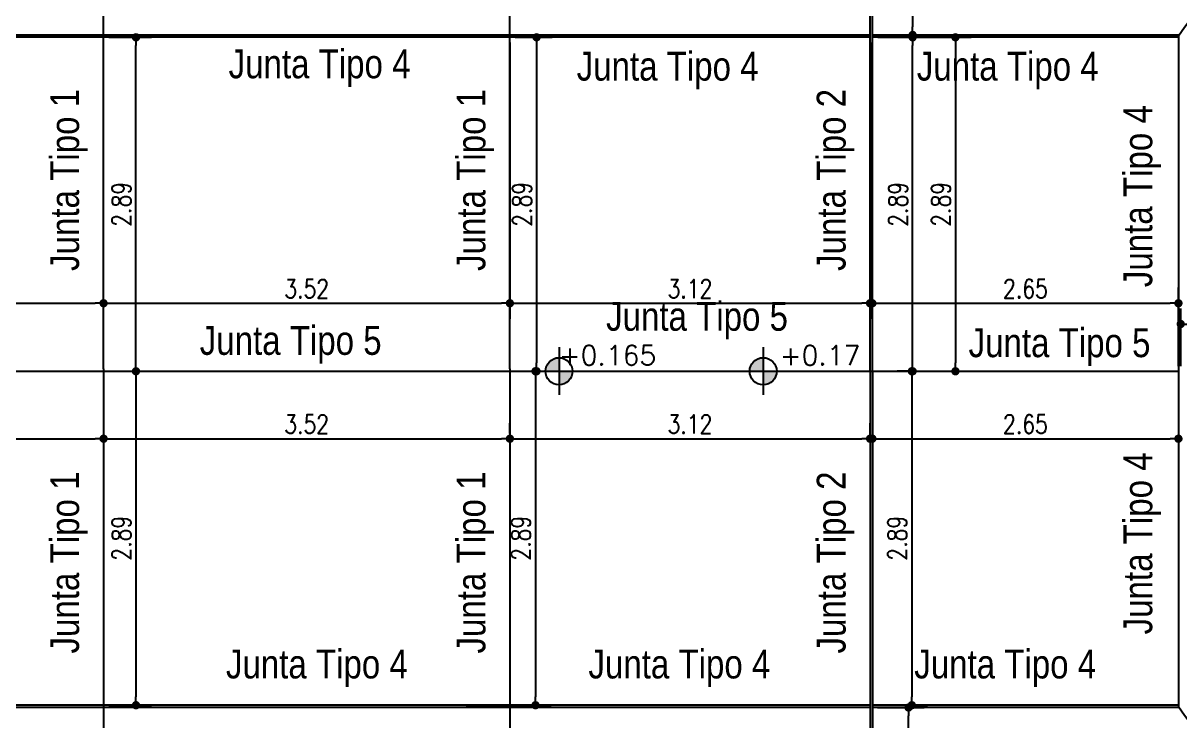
# Model space of a CAD drawing. Header units: millimetres. Extents: x 28448 to 57563, y -116865 to -58388.
# Drawn here: x 28764.39 to 28774.42, y -58461.04 to -58455 of the extents above; entities that cross this region are included whole.
import ezdxf

# ---------------------------------------------------------------- set-up
doc = ezdxf.new("R2010")
doc.units = ezdxf.units.MM
doc.header["$PDMODE"] = 35
doc.header["$PDSIZE"] = 0.5
doc.layers.get('DEFPOINTS').update_dxf_attribs({"color": 252, "lineweight": 5})
doc.layers.add('-PA-Cotas', color=4, linetype='Continuous')
doc.layers.add('Proyecto de Pavimento', color=4, linetype='Continuous')
doc.styles.add('Angosta', font='romans.shx', dxfattribs={"width": 0.8})
doc.styles.add('ARIAL', font='ARIALN.TTF')
doc.styles.add('romans', font='romans.shx')
doc.dimstyles.new('JC_1@100', dxfattribs={"dimscale": 0.9, "dimtxt": 0.18, "dimasz": 0.08, "dimexe": 0.15, "dimexo": 0.05, "dimgap": 0.05, "dimtad": 1, "dimzin": 1, "dimdsep": 46, "dimtxsty": 'Angosta', "dimblk1": 'DOT', "dimblk2": 'DOT', "dimsah": 1, "dimcen": 0.09, "dimclrd": 2, "dimclre": 1, "dimclrt": 3, "dimaunit": 1, "dimadec": 3, "dimazin": 0, "dimtfac": 1.8, "dimtmove": 2, "dimatfit": 3, "dimldrblk": 'DOT', "dimfxl": 0.15, "dimtolj": 1, "dimtzin": 0, "dimarcsym": 0})

# ---------------------------------------------------------------- blocks, each defined once
blk = doc.blocks.new('A$C445B3242')
h = blk.add_hatch(color=256)
h.paths.add_polyline_path([(0.195, 0.389, 0.414214), (0, 0.195), (0.195, 0.195)])
h.paths.add_polyline_path([(0.195, 0, 0.414214), (0.389, 0.195), (0.195, 0.195)])
for p, q in [((0.197, 0.544), (0.197, -0.147)), ((0.195, 0.389), (0.195, 0)), ((-0.123, 0.194), (1.565, 0.194)), ((0, 0.195), (0.389, 0.195))]:
    blk.add_line(p, q)
blk.add_circle((0.195, 0.195), 0.195)
blk = doc.blocks.new('_Dot')
at = {"color": 0, "linetype": 'ByBlock', "lineweight": -2}
blk.add_line((-0.5, 0), (-1, 0), dxfattribs=at)
at = {"color": 0, "linetype": 'ByBlock', "const_width": 0.5}
blk.add_lwpolyline([(-0.25, 0, 1), (0.25, 0, 1)], format="xyb", close=True, dxfattribs=at)
blk = doc.blocks.new('*D233')
at = {"layer": 'DEFPOINTS', "color": 0, "transparency": 16777216}
for p in [(28771.754, -58455.119), (28771.754, -58458.011), (28772.471, -58458.011)]:
    blk.add_point(p, dxfattribs=at)
at = {"layer": 'Proyecto de Pavimento', "color": 1, "lineweight": -2, "transparency": 16777216}
for p, q in [((28771.799, -58455.119), (28772.606, -58455.119)), ((28771.799, -58458.011), (28772.606, -58458.011))]:
    blk.add_line(p, q, dxfattribs=at)
at = {"layer": 'Proyecto de Pavimento', "color": 2, "lineweight": -2, "transparency": 16777216}
blk.add_line((28772.471, -58455.191), (28772.471, -58457.939), dxfattribs=at)
at = {"layer": 'Proyecto de Pavimento', "color": 2, "lineweight": -2, "transparency": 16777216, "xscale": 0.072, "yscale": 0.072, "zscale": 0.072}
for p, rotation in [((28772.471, -58455.119), 90), ((28772.471, -58458.011), 270)]:
    blk.add_blockref('_Dot', p, dxfattribs=dict(at, rotation=rotation))
at = {"layer": 'Proyecto de Pavimento', "color": 3, "transparency": 16777216, "insert": (28772.345, -58456.565), "char_height": 0.162, "attachment_point": 5, "rotation": 90, "style": 'Angosta'}
blk.add_mtext('\\A1;2.89', dxfattribs=at)
blk = doc.blocks.new('*D238')
at = {"layer": 'DEFPOINTS', "color": 0, "transparency": 16777216}
for p in [(28715.467, -58458.011), (28716.184, -58460.903), (28771.754, -58460.903)]:
    blk.add_point(p, dxfattribs=at)
at = {"layer": 'Proyecto de Pavimento', "color": 1, "lineweight": -2, "transparency": 16777216}
for p, q in [((28715.512, -58458.011), (28716.319, -58458.011)), ((28771.709, -58460.903), (28716.049, -58460.903))]:
    blk.add_line(p, q, dxfattribs=at)
at = {"layer": 'Proyecto de Pavimento', "color": 2, "lineweight": -2, "transparency": 16777216}
blk.add_line((28716.184, -58458.083), (28716.184, -58460.831), dxfattribs=at)
at = {"layer": 'Proyecto de Pavimento', "color": 2, "lineweight": -2, "transparency": 16777216, "xscale": 0.072, "yscale": 0.072, "zscale": 0.072}
for p, rotation in [((28716.184, -58458.011), 90), ((28716.184, -58460.903), 270)]:
    blk.add_blockref('_Dot', p, dxfattribs=dict(at, rotation=rotation))
at = {"layer": 'Proyecto de Pavimento', "color": 3, "transparency": 16777216, "insert": (28716.058, -58459.457), "char_height": 0.162, "attachment_point": 5, "rotation": 90, "style": 'Angosta'}
blk.add_mtext('\\A1;2.89', dxfattribs=at)
blk = doc.blocks.new('*D288')
at = {"layer": 'DEFPOINTS', "color": 0, "transparency": 16777216}
for p in [(28765.087, -58457.422), (28761.565, -58458.011), (28765.087, -58458.011)]:
    blk.add_point(p, dxfattribs=at)
at = {"layer": 'Proyecto de Pavimento', "color": 1, "lineweight": -2, "transparency": 16777216}
for p, q in [((28761.565, -58457.966), (28761.565, -58457.287)), ((28765.087, -58457.966), (28765.087, -58457.287))]:
    blk.add_line(p, q, dxfattribs=at)
at = {"layer": 'Proyecto de Pavimento', "color": 2, "lineweight": -2, "transparency": 16777216}
blk.add_line((28761.637, -58457.422), (28765.015, -58457.422), dxfattribs=at)
at = {"layer": 'Proyecto de Pavimento', "color": 2, "lineweight": -2, "transparency": 16777216, "xscale": 0.072, "yscale": 0.072, "zscale": 0.072, "rotation": 180}
blk.add_blockref('_Dot', (28761.565, -58457.422), dxfattribs=at)
at = {"layer": 'Proyecto de Pavimento', "color": 2, "lineweight": -2, "transparency": 16777216, "xscale": 0.072, "yscale": 0.072, "zscale": 0.072}
blk.add_blockref('_Dot', (28765.087, -58457.422), dxfattribs=at)
at = {"layer": 'Proyecto de Pavimento', "color": 3, "transparency": 16777216, "insert": (28763.326, -58457.296), "char_height": 0.162, "attachment_point": 5, "style": 'Angosta'}
blk.add_mtext('\\A1;3.52', dxfattribs=at)
blk = doc.blocks.new('*D290')
at = {"layer": 'DEFPOINTS', "color": 0, "transparency": 16777216}
for p in [(28761.565, -58458.011), (28765.087, -58458.011), (28765.087, -58458.595)]:
    blk.add_point(p, dxfattribs=at)
at = {"layer": 'Proyecto de Pavimento', "color": 1, "lineweight": -2, "transparency": 16777216}
for p, q in [((28761.565, -58458.056), (28761.565, -58458.73)), ((28765.087, -58458.056), (28765.087, -58458.73))]:
    blk.add_line(p, q, dxfattribs=at)
at = {"layer": 'Proyecto de Pavimento', "color": 2, "lineweight": -2, "transparency": 16777216}
blk.add_line((28761.637, -58458.595), (28765.015, -58458.595), dxfattribs=at)
at = {"layer": 'Proyecto de Pavimento', "color": 2, "lineweight": -2, "transparency": 16777216, "xscale": 0.072, "yscale": 0.072, "zscale": 0.072, "rotation": 180}
blk.add_blockref('_Dot', (28761.565, -58458.595), dxfattribs=at)
at = {"layer": 'Proyecto de Pavimento', "color": 2, "lineweight": -2, "transparency": 16777216, "xscale": 0.072, "yscale": 0.072, "zscale": 0.072}
blk.add_blockref('_Dot', (28765.087, -58458.595), dxfattribs=at)
at = {"layer": 'Proyecto de Pavimento', "color": 3, "transparency": 16777216, "insert": (28763.326, -58458.469), "char_height": 0.162, "attachment_point": 5, "style": 'Angosta'}
blk.add_mtext('\\A1;3.52', dxfattribs=at)
blk = doc.blocks.new('*D292')
at = {"layer": 'DEFPOINTS', "color": 0, "transparency": 16777216}
for p in [(28768.609, -58457.422), (28765.087, -58458.011), (28768.609, -58458.011)]:
    blk.add_point(p, dxfattribs=at)
at = {"layer": 'Proyecto de Pavimento', "color": 1, "lineweight": -2, "transparency": 16777216}
for p, q in [((28765.087, -58457.966), (28765.087, -58457.287)), ((28768.609, -58457.966), (28768.609, -58457.287))]:
    blk.add_line(p, q, dxfattribs=at)
at = {"layer": 'Proyecto de Pavimento', "color": 2, "lineweight": -2, "transparency": 16777216}
blk.add_line((28765.159, -58457.422), (28768.537, -58457.422), dxfattribs=at)
at = {"layer": 'Proyecto de Pavimento', "color": 2, "lineweight": -2, "transparency": 16777216, "xscale": 0.072, "yscale": 0.072, "zscale": 0.072, "rotation": 180}
blk.add_blockref('_Dot', (28765.087, -58457.422), dxfattribs=at)
at = {"layer": 'Proyecto de Pavimento', "color": 2, "lineweight": -2, "transparency": 16777216, "xscale": 0.072, "yscale": 0.072, "zscale": 0.072}
blk.add_blockref('_Dot', (28768.609, -58457.422), dxfattribs=at)
at = {"layer": 'Proyecto de Pavimento', "color": 3, "transparency": 16777216, "insert": (28766.848, -58457.296), "char_height": 0.162, "attachment_point": 5, "style": 'Angosta'}
blk.add_mtext('\\A1;3.52', dxfattribs=at)
blk = doc.blocks.new('*D293')
at = {"layer": 'DEFPOINTS', "color": 0, "transparency": 16777216}
for p in [(28765.087, -58455.119), (28765.368, -58455.119), (28765.087, -58458.011)]:
    blk.add_point(p, dxfattribs=at)
at = {"layer": 'Proyecto de Pavimento', "color": 1, "lineweight": -2, "transparency": 16777216}
for p, q in [((28765.132, -58455.119), (28765.503, -58455.119)), ((28765.132, -58458.011), (28765.503, -58458.011))]:
    blk.add_line(p, q, dxfattribs=at)
at = {"layer": 'Proyecto de Pavimento', "color": 2, "lineweight": -2, "transparency": 16777216}
blk.add_line((28765.368, -58457.939), (28765.368, -58455.191), dxfattribs=at)
at = {"layer": 'Proyecto de Pavimento', "color": 2, "lineweight": -2, "transparency": 16777216, "xscale": 0.072, "yscale": 0.072, "zscale": 0.072}
for p, rotation in [((28765.368, -58455.119), 90), ((28765.368, -58458.011), 270)]:
    blk.add_blockref('_Dot', p, dxfattribs=dict(at, rotation=rotation))
at = {"layer": 'Proyecto de Pavimento', "color": 3, "transparency": 16777216, "insert": (28765.242, -58456.565), "char_height": 0.162, "attachment_point": 5, "rotation": 90, "style": 'Angosta'}
blk.add_mtext('\\A1;2.89', dxfattribs=at)
blk = doc.blocks.new('*D294')
at = {"layer": 'DEFPOINTS', "color": 0, "transparency": 16777216}
for p in [(28765.087, -58458.011), (28768.609, -58458.011), (28768.609, -58458.595)]:
    blk.add_point(p, dxfattribs=at)
at = {"layer": 'Proyecto de Pavimento', "color": 1, "lineweight": -2, "transparency": 16777216}
for p, q in [((28765.087, -58458.056), (28765.087, -58458.73)), ((28768.609, -58458.056), (28768.609, -58458.73))]:
    blk.add_line(p, q, dxfattribs=at)
at = {"layer": 'Proyecto de Pavimento', "color": 2, "lineweight": -2, "transparency": 16777216}
blk.add_line((28765.159, -58458.595), (28768.537, -58458.595), dxfattribs=at)
at = {"layer": 'Proyecto de Pavimento', "color": 2, "lineweight": -2, "transparency": 16777216, "xscale": 0.072, "yscale": 0.072, "zscale": 0.072, "rotation": 180}
blk.add_blockref('_Dot', (28765.087, -58458.595), dxfattribs=at)
at = {"layer": 'Proyecto de Pavimento', "color": 2, "lineweight": -2, "transparency": 16777216, "xscale": 0.072, "yscale": 0.072, "zscale": 0.072}
blk.add_blockref('_Dot', (28768.609, -58458.595), dxfattribs=at)
at = {"layer": 'Proyecto de Pavimento', "color": 3, "transparency": 16777216, "insert": (28766.848, -58458.469), "char_height": 0.162, "attachment_point": 5, "style": 'Angosta'}
blk.add_mtext('\\A1;3.52', dxfattribs=at)
blk = doc.blocks.new('*D295')
at = {"layer": 'DEFPOINTS', "color": 0, "transparency": 16777216}
for p in [(28765.087, -58458.011), (28765.087, -58460.903), (28765.368, -58460.903)]:
    blk.add_point(p, dxfattribs=at)
at = {"layer": 'Proyecto de Pavimento', "color": 1, "lineweight": -2, "transparency": 16777216}
for p, q in [((28765.132, -58458.011), (28765.503, -58458.011)), ((28765.132, -58460.903), (28765.503, -58460.903))]:
    blk.add_line(p, q, dxfattribs=at)
at = {"layer": 'Proyecto de Pavimento', "color": 2, "lineweight": -2, "transparency": 16777216}
blk.add_line((28765.368, -58458.083), (28765.368, -58460.831), dxfattribs=at)
at = {"layer": 'Proyecto de Pavimento', "color": 2, "lineweight": -2, "transparency": 16777216, "xscale": 0.072, "yscale": 0.072, "zscale": 0.072}
for p, rotation in [((28765.368, -58458.011), 90), ((28765.368, -58460.903), 270)]:
    blk.add_blockref('_Dot', p, dxfattribs=dict(at, rotation=rotation))
at = {"layer": 'Proyecto de Pavimento', "color": 3, "transparency": 16777216, "insert": (28765.242, -58459.457), "char_height": 0.162, "attachment_point": 5, "rotation": 90, "style": 'Angosta'}
blk.add_mtext('\\A1;2.89', dxfattribs=at)
blk = doc.blocks.new('*D296')
at = {"layer": 'DEFPOINTS', "color": 0, "transparency": 16777216}
for p in [(28768.609, -58455.119), (28771.731, -58455.119), (28771.731, -58457.422)]:
    blk.add_point(p, dxfattribs=at)
at = {"layer": 'Proyecto de Pavimento', "color": 1, "lineweight": -2, "transparency": 16777216}
for p, q in [((28768.609, -58455.164), (28768.609, -58457.557)), ((28771.731, -58455.164), (28771.731, -58457.557))]:
    blk.add_line(p, q, dxfattribs=at)
at = {"layer": 'Proyecto de Pavimento', "color": 2, "lineweight": -2, "transparency": 16777216}
blk.add_line((28768.681, -58457.422), (28771.659, -58457.422), dxfattribs=at)
at = {"layer": 'Proyecto de Pavimento', "color": 2, "lineweight": -2, "transparency": 16777216, "xscale": 0.072, "yscale": 0.072, "zscale": 0.072, "rotation": 180}
blk.add_blockref('_Dot', (28768.609, -58457.422), dxfattribs=at)
at = {"layer": 'Proyecto de Pavimento', "color": 2, "lineweight": -2, "transparency": 16777216, "xscale": 0.072, "yscale": 0.072, "zscale": 0.072}
blk.add_blockref('_Dot', (28771.731, -58457.422), dxfattribs=at)
at = {"layer": 'Proyecto de Pavimento', "color": 3, "transparency": 16777216, "insert": (28770.17, -58457.296), "char_height": 0.162, "attachment_point": 5, "style": 'Angosta'}
blk.add_mtext('\\A1;3.12', dxfattribs=at)
blk = doc.blocks.new('*D297')
at = {"layer": 'DEFPOINTS', "color": 0, "transparency": 16777216}
for p in [(28768.609, -58458.595), (28771.731, -58458.595), (28771.731, -58458.618)]:
    blk.add_point(p, dxfattribs=at)
at = {"layer": 'Proyecto de Pavimento', "color": 1, "lineweight": -2, "transparency": 16777216}
for p, q in [((28768.609, -58458.55), (28768.609, -58458.46)), ((28771.731, -58458.573), (28771.731, -58458.46))]:
    blk.add_line(p, q, dxfattribs=at)
at = {"layer": 'Proyecto de Pavimento', "color": 2, "lineweight": -2, "transparency": 16777216}
blk.add_line((28768.681, -58458.595), (28771.659, -58458.595), dxfattribs=at)
at = {"layer": 'Proyecto de Pavimento', "color": 2, "lineweight": -2, "transparency": 16777216, "xscale": 0.072, "yscale": 0.072, "zscale": 0.072, "rotation": 180}
blk.add_blockref('_Dot', (28768.609, -58458.595), dxfattribs=at)
at = {"layer": 'Proyecto de Pavimento', "color": 2, "lineweight": -2, "transparency": 16777216, "xscale": 0.072, "yscale": 0.072, "zscale": 0.072}
blk.add_blockref('_Dot', (28771.731, -58458.595), dxfattribs=at)
at = {"layer": 'Proyecto de Pavimento', "color": 3, "transparency": 16777216, "insert": (28770.17, -58458.469), "char_height": 0.162, "attachment_point": 5, "style": 'Angosta'}
blk.add_mtext('\\A1;3.12', dxfattribs=at)
blk = doc.blocks.new('*D298')
at = {"layer": 'DEFPOINTS', "color": 0, "transparency": 16777216}
for p in [(28768.609, -58455.119), (28768.6, -58458.011), (28768.84, -58458.011)]:
    blk.add_point(p, dxfattribs=at)
at = {"layer": 'Proyecto de Pavimento', "color": 1, "lineweight": -2, "transparency": 16777216}
for p, q in [((28768.654, -58455.119), (28768.975, -58455.119)), ((28768.645, -58458.011), (28768.975, -58458.011))]:
    blk.add_line(p, q, dxfattribs=at)
at = {"layer": 'Proyecto de Pavimento', "color": 2, "lineweight": -2, "transparency": 16777216}
blk.add_line((28768.84, -58455.191), (28768.84, -58457.939), dxfattribs=at)
at = {"layer": 'Proyecto de Pavimento', "color": 2, "lineweight": -2, "transparency": 16777216, "xscale": 0.072, "yscale": 0.072, "zscale": 0.072}
for p, rotation in [((28768.84, -58455.119), 90), ((28768.84, -58458.011), 270)]:
    blk.add_blockref('_Dot', p, dxfattribs=dict(at, rotation=rotation))
at = {"layer": 'Proyecto de Pavimento', "color": 3, "transparency": 16777216, "insert": (28768.714, -58456.565), "char_height": 0.162, "attachment_point": 5, "rotation": 90, "style": 'Angosta'}
blk.add_mtext('\\A1;2.89', dxfattribs=at)
blk = doc.blocks.new('*D299')
at = {"layer": 'DEFPOINTS', "color": 0, "transparency": 16777216}
for p in [(28768.185, -58458.011), (28768.185, -58460.903), (28768.831, -58460.903)]:
    blk.add_point(p, dxfattribs=at)
at = {"layer": 'Proyecto de Pavimento', "color": 1, "lineweight": -2, "transparency": 16777216}
for p, q in [((28768.23, -58458.011), (28768.966, -58458.011)), ((28768.23, -58460.903), (28768.966, -58460.903))]:
    blk.add_line(p, q, dxfattribs=at)
at = {"layer": 'Proyecto de Pavimento', "color": 2, "lineweight": -2, "transparency": 16777216}
blk.add_line((28768.831, -58458.083), (28768.831, -58460.831), dxfattribs=at)
at = {"layer": 'Proyecto de Pavimento', "color": 2, "lineweight": -2, "transparency": 16777216, "xscale": 0.072, "yscale": 0.072, "zscale": 0.072}
for p, rotation in [((28768.831, -58458.011), 90), ((28768.831, -58460.903), 270)]:
    blk.add_blockref('_Dot', p, dxfattribs=dict(at, rotation=rotation))
at = {"layer": 'Proyecto de Pavimento', "color": 3, "transparency": 16777216, "insert": (28768.705, -58459.457), "char_height": 0.162, "attachment_point": 5, "rotation": 90, "style": 'Angosta'}
blk.add_mtext('\\A1;2.89', dxfattribs=at)
blk = doc.blocks.new('*D427')
at = {"layer": 'DEFPOINTS', "color": 0, "transparency": 16777216}
for p in [(28771.751, -58460.923), (28772.065, -58460.923), (28771.751, -58463.478, 0.002)]:
    blk.add_point(p, dxfattribs=at)
at = {"layer": 'Proyecto de Pavimento', "color": 1, "lineweight": -2, "transparency": 16777216}
for p, q in [((28771.796, -58460.923), (28772.2, -58460.923)), ((28771.796, -58463.478), (28772.2, -58463.478))]:
    blk.add_line(p, q, dxfattribs=at)
at = {"layer": 'Proyecto de Pavimento', "color": 2, "lineweight": -2, "transparency": 16777216}
blk.add_line((28772.065, -58463.406), (28772.065, -58460.995), dxfattribs=at)
at = {"layer": 'Proyecto de Pavimento', "color": 2, "lineweight": -2, "transparency": 16777216, "xscale": 0.072, "yscale": 0.072, "zscale": 0.072}
for p, rotation in [((28772.065, -58460.923), 90), ((28772.065, -58463.478), 270)]:
    blk.add_blockref('_Dot', p, dxfattribs=dict(at, rotation=rotation))
at = {"layer": 'Proyecto de Pavimento', "color": 3, "transparency": 16777216, "insert": (28771.939, -58462.201), "char_height": 0.162, "attachment_point": 5, "rotation": 90, "style": 'Angosta'}
blk.add_mtext('\\A1;2.56', dxfattribs=at)
blk = doc.blocks.new('*D428')
at = {"layer": 'DEFPOINTS', "color": 0, "transparency": 16777216}
for p in [(28771.751, -58458.011), (28774.404, -58458.011), (28774.404, -58458.595)]:
    blk.add_point(p, dxfattribs=at)
at = {"layer": 'Proyecto de Pavimento', "color": 1, "lineweight": -2, "transparency": 16777216}
for p, q in [((28771.751, -58458.056), (28771.751, -58458.73)), ((28774.404, -58458.056), (28774.404, -58458.73))]:
    blk.add_line(p, q, dxfattribs=at)
at = {"layer": 'Proyecto de Pavimento', "color": 2, "lineweight": -2, "transparency": 16777216}
blk.add_line((28771.823, -58458.595), (28774.332, -58458.595), dxfattribs=at)
at = {"layer": 'Proyecto de Pavimento', "color": 2, "lineweight": -2, "transparency": 16777216, "xscale": 0.072, "yscale": 0.072, "zscale": 0.072, "rotation": 180}
blk.add_blockref('_Dot', (28771.751, -58458.595), dxfattribs=at)
at = {"layer": 'Proyecto de Pavimento', "color": 2, "lineweight": -2, "transparency": 16777216, "xscale": 0.072, "yscale": 0.072, "zscale": 0.072}
blk.add_blockref('_Dot', (28774.404, -58458.595), dxfattribs=at)
at = {"layer": 'Proyecto de Pavimento', "color": 3, "transparency": 16777216, "insert": (28773.078, -58458.469), "char_height": 0.162, "attachment_point": 5, "style": 'Angosta'}
blk.add_mtext('\\A1;2.65', dxfattribs=at)
blk = doc.blocks.new('*D429')
at = {"layer": 'DEFPOINTS', "color": 0, "transparency": 16777216}
for p in [(28774.404, -58457.422), (28771.751, -58458.011), (28774.404, -58458.011)]:
    blk.add_point(p, dxfattribs=at)
at = {"layer": 'Proyecto de Pavimento', "color": 1, "lineweight": -2, "transparency": 16777216}
for p, q in [((28771.751, -58457.966), (28771.751, -58457.287)), ((28774.404, -58457.966), (28774.404, -58457.287))]:
    blk.add_line(p, q, dxfattribs=at)
at = {"layer": 'Proyecto de Pavimento', "color": 2, "lineweight": -2, "transparency": 16777216}
blk.add_line((28771.823, -58457.422), (28774.332, -58457.422), dxfattribs=at)
at = {"layer": 'Proyecto de Pavimento', "color": 2, "lineweight": -2, "transparency": 16777216, "xscale": 0.072, "yscale": 0.072, "zscale": 0.072, "rotation": 180}
blk.add_blockref('_Dot', (28771.751, -58457.422), dxfattribs=at)
at = {"layer": 'Proyecto de Pavimento', "color": 2, "lineweight": -2, "transparency": 16777216, "xscale": 0.072, "yscale": 0.072, "zscale": 0.072}
blk.add_blockref('_Dot', (28774.404, -58457.422), dxfattribs=at)
at = {"layer": 'Proyecto de Pavimento', "color": 3, "transparency": 16777216, "insert": (28773.078, -58457.296), "char_height": 0.162, "attachment_point": 5, "style": 'Angosta'}
blk.add_mtext('\\A1;2.65', dxfattribs=at)
blk = doc.blocks.new('*D430')
at = {"layer": 'DEFPOINTS', "color": 0, "transparency": 16777216}
for p in [(28772.055, -58458.011), (28772.055, -58460.903), (28772.093, -58460.903)]:
    blk.add_point(p, dxfattribs=at)
at = {"layer": 'Proyecto de Pavimento', "color": 1, "lineweight": -2, "transparency": 16777216}
for p, q in [((28772.1, -58458.011), (28772.228, -58458.011)), ((28772.1, -58460.903), (28772.228, -58460.903))]:
    blk.add_line(p, q, dxfattribs=at)
at = {"layer": 'Proyecto de Pavimento', "color": 2, "lineweight": -2, "transparency": 16777216}
blk.add_line((28772.093, -58458.083), (28772.093, -58460.831), dxfattribs=at)
at = {"layer": 'Proyecto de Pavimento', "color": 2, "lineweight": -2, "transparency": 16777216, "xscale": 0.072, "yscale": 0.072, "zscale": 0.072}
for p, rotation in [((28772.093, -58458.011), 90), ((28772.093, -58460.903), 270)]:
    blk.add_blockref('_Dot', p, dxfattribs=dict(at, rotation=rotation))
at = {"layer": 'Proyecto de Pavimento', "color": 3, "transparency": 16777216, "insert": (28771.967, -58459.457), "char_height": 0.162, "attachment_point": 5, "rotation": 90, "style": 'Angosta'}
blk.add_mtext('\\A1;2.89', dxfattribs=at)
blk = doc.blocks.new('*D431')
at = {"layer": 'DEFPOINTS', "color": 0, "transparency": 16777216}
for p in [(28772.1, -58455.119), (28774.3, -58455.119), (28772.1, -58458.011)]:
    blk.add_point(p, dxfattribs=at)
at = {"layer": 'Proyecto de Pavimento', "color": 1, "lineweight": -2, "transparency": 16777216}
for p, q in [((28774.255, -58455.119), (28771.965, -58455.119)), ((28772.055, -58458.011), (28771.965, -58458.011))]:
    blk.add_line(p, q, dxfattribs=at)
at = {"layer": 'Proyecto de Pavimento', "color": 2, "lineweight": -2, "transparency": 16777216}
blk.add_line((28772.1, -58457.939), (28772.1, -58455.191), dxfattribs=at)
at = {"layer": 'Proyecto de Pavimento', "color": 2, "lineweight": -2, "transparency": 16777216, "xscale": 0.072, "yscale": 0.072, "zscale": 0.072}
for p, rotation in [((28772.1, -58455.119), 90), ((28772.1, -58458.011), 270)]:
    blk.add_blockref('_Dot', p, dxfattribs=dict(at, rotation=rotation))
at = {"layer": 'Proyecto de Pavimento', "color": 3, "transparency": 16777216, "insert": (28771.974, -58456.565), "char_height": 0.162, "attachment_point": 5, "rotation": 90, "style": 'Angosta'}
blk.add_mtext('\\A1;2.89', dxfattribs=at)
blk = doc.blocks.new('*D432')
at = {"layer": 'DEFPOINTS', "color": 0, "transparency": 16777216}
for p in [(28771.751, -58452.332), (28771.751, -58455.099), (28772.1, -58455.099)]:
    blk.add_point(p, dxfattribs=at)
at = {"layer": 'Proyecto de Pavimento', "color": 1, "lineweight": -2, "transparency": 16777216}
for p, q in [((28771.796, -58452.332), (28772.235, -58452.332)), ((28771.796, -58455.099), (28772.235, -58455.099))]:
    blk.add_line(p, q, dxfattribs=at)
at = {"layer": 'Proyecto de Pavimento', "color": 2, "lineweight": -2, "transparency": 16777216}
blk.add_line((28772.1, -58452.404), (28772.1, -58455.027), dxfattribs=at)
at = {"layer": 'Proyecto de Pavimento', "color": 2, "lineweight": -2, "transparency": 16777216, "xscale": 0.072, "yscale": 0.072, "zscale": 0.072}
for p, rotation in [((28772.1, -58452.332), 90.00155958307037), ((28772.1, -58455.099), 270.0015595830704)]:
    blk.add_blockref('_Dot', p, dxfattribs=dict(at, rotation=rotation))
at = {"layer": 'Proyecto de Pavimento', "color": 3, "transparency": 16777216, "insert": (28772.226, -58453.715), "char_height": 0.162, "attachment_point": 5, "rotation": 270.0016, "style": 'Angosta'}
blk.add_mtext('\\A1;2.77', dxfattribs=at)
blk = doc.blocks.new('*D454')
at = {"layer": 'DEFPOINTS', "color": 0, "transparency": 16777216}
for p in [(28777.488, -58457.602), (28774.424, -58458.011), (28777.488, -58458.011)]:
    blk.add_point(p, dxfattribs=at)
at = {"layer": 'Proyecto de Pavimento', "color": 1, "lineweight": -2, "transparency": 16777216}
for p, q in [((28774.424, -58457.966), (28774.424, -58457.467)), ((28777.488, -58457.966), (28777.488, -58457.467))]:
    blk.add_line(p, q, dxfattribs=at)
at = {"layer": 'Proyecto de Pavimento', "color": 2, "lineweight": -2, "transparency": 16777216}
blk.add_line((28774.496, -58457.602), (28777.416, -58457.602), dxfattribs=at)
at = {"layer": 'Proyecto de Pavimento', "color": 2, "lineweight": -2, "transparency": 16777216, "xscale": 0.072, "yscale": 0.072, "zscale": 0.072, "rotation": 180}
blk.add_blockref('_Dot', (28774.424, -58457.602), dxfattribs=at)
at = {"layer": 'Proyecto de Pavimento', "color": 2, "lineweight": -2, "transparency": 16777216, "xscale": 0.072, "yscale": 0.072, "zscale": 0.072}
blk.add_blockref('_Dot', (28777.488, -58457.602), dxfattribs=at)
at = {"layer": 'Proyecto de Pavimento', "color": 3, "transparency": 16777216, "insert": (28775.956, -58457.476), "char_height": 0.162, "attachment_point": 5, "style": 'Angosta'}
blk.add_mtext('\\A1;3.06', dxfattribs=at)

msp = doc.modelspace()

# ---------------------------------------------------------------- linework, layer by layer
at = {"layer": 'Proyecto de Pavimento', "color": 5}
for points in [[(28771.7314, -58458.011), (28771.7312, -58452.3399)], [(28771.7514, -58458.011), (28771.7512, -58452.3316)], [(28771.7314, -58458.011), (28771.7312, -58463.6821)], [(28771.7514, -58458.011), (28771.7512, -58463.6904)]]:
    msp.add_lwpolyline(points, dxfattribs=at)
at = {"layer": 'Proyecto de Pavimento', "color": 6}
msp.add_lwpolyline([(28774.404, -58455.1058, 0.0261813), (28774.8056, -58454.4885, -0.0396374), (28775.4308, -58453.6597)], format="xyb", dxfattribs=at)
at = {"layer": 'Proyecto de Pavimento', "color": 3}
for points in [[(28765.0869, -58457.991), (28765.0868, -58454.191)], [(28768.6092, -58457.991), (28768.6091, -58454.191)], [(28765.0869, -58457.991), (28765.0868, -58461.801)], [(28768.6092, -58457.991), (28768.6091, -58461.821)]]:
    msp.add_lwpolyline(points, dxfattribs=at)
at = {"layer": 'Proyecto de Pavimento', "color": 6}
for points in [[(28771.7313, -58455.099), (28715.3991, -58455.099)], [(28774.4089, -58455.099), (28771.7513, -58455.099)], [(28774.404, -58455.1058), (28774.404, -58460.9162)], [(28771.7313, -58455.119), (28715.3991, -58455.119)], [(28774.404, -58455.119), (28771.7513, -58455.119)], [(28771.7313, -58460.9229), (28715.3938, -58460.9229)], [(28771.7313, -58460.9029), (28715.3991, -58460.9029)], [(28774.404, -58460.9029), (28771.7513, -58460.9029)], [(28774.4089, -58460.9229), (28771.7513, -58460.9229)]]:
    msp.add_lwpolyline(points, dxfattribs=at)
at = {"layer": 'Proyecto de Pavimento', "color": 7}
msp.add_lwpolyline([(28715.0848, -58458.011), (28774.404, -58458.011)], dxfattribs=at)
at = {"layer": 'Proyecto de Pavimento', "color": 6}
msp.add_arc((28768.7153, -58465.0572), 7.0363, 30.05698, 36.05291, dxfattribs=at)

# ---------------------------------------------------------------- block references
at = {"layer": 'Proyecto de Pavimento', "xscale": 0.6000000000931323, "yscale": 0.6000000000931323, "zscale": 0.6000000000931323}
for p in [(28768.9181, -58458.1277, -499.7933), (28770.6876, -58458.1277, -499.7917)]:
    msp.add_blockref('A$C445B3242', p, dxfattribs=at)

# ---------------------------------------------------------------- texts
at = {"layer": '-PA-Cotas', "linetype": 'Continuous', "char_height": 0.17, "width": 12.695578, "attachment_point": 3, "rotation": 0.13103, "style": 'romans'}
for s, insert in [('+0.165', (28769.8777, -58457.7877, -499.7933)), ('+0.17', (28771.6472, -58457.7877, -499.7917))]:
    msp.add_mtext(s, dxfattribs=dict(at, insert=insert))
at = {"layer": 'Proyecto de Pavimento', "color": 0, "style": 'ARIAL'}
for s, p in [('Junta Tipo 4', (28766.171, -58455.4736)), ('Junta Tipo 4', (28769.1881, -58455.4938, -499.7917)), ('Junta Tipo 4', (28772.1364, -58455.4938, -499.7917)), ('Junta Tipo 5', (28769.4431, -58457.6601)), ('Junta Tipo 5', (28765.9208, -58457.8688)), ('Junta Tipo 5', (28772.5852, -58457.8888)), ('Junta Tipo 4', (28766.1478, -58460.6712)), ('Junta Tipo 4', (28769.29, -58460.6712)), ('Junta Tipo 4', (28772.1142, -58460.6712))]:
    msp.add_text(s, height=0.25, dxfattribs=at).set_placement(p)
for s, p in [('Junta Tipo 1', (28764.8746, -58457.1423)), ('Junta Tipo 1', (28768.3969, -58457.1423)), ('Junta Tipo 2', (28771.519, -58457.1423)), ('Junta Tipo 4', (28774.177, -58457.2828)), ('Junta Tipo 4', (28774.177, -58460.2897)), ('Junta Tipo 1', (28764.8746, -58460.4554)), ('Junta Tipo 1', (28768.3969, -58460.4554)), ('Junta Tipo 2', (28771.519, -58460.4554))]:
    msp.add_text(s, height=0.25, rotation=90, dxfattribs=at).set_placement(p)

# ---------------------------------------------------------------- dimensions: what is measured, and where the dimension line sits
at = {"layer": 'Proyecto de Pavimento'}
dim = msp.add_aligned_dim(p1=(28771.7512, -58452.3316), p2=(28771.7513, -58455.099), distance=0.3484, dimstyle='JC_1@100', dxfattribs=at)
dim.commit()
dim.dimension.update_dxf_attribs({"geometry": '*D432', "text_midpoint": (28772.2256, -58453.7153)})
for base, p1, p2, picture, middle in [((28765.3682, -58455.119), (28765.0869, -58458.011), (28765.0869, -58455.119), '*D293', (28765.2422, -58456.565)), ((28768.8397, -58458.011), (28768.6092, -58455.119), (28768.6001, -58458.011), '*D298', (28768.7137, -58456.565)), ((28772.4714, -58458.011), (28771.7544, -58455.119), (28771.7544, -58458.011), '*D233', (28772.3454, -58456.565)), ((28772.0997, -58455.119), (28772.0997, -58458.011), (28774.3001, -58455.119), '*D431', (28771.9737, -58456.565)), ((28716.1841, -58460.9029), (28715.467, -58458.011), (28771.7544, -58460.9029), '*D238', (28716.0581, -58459.457)), ((28765.3682, -58460.9029), (28765.0869, -58458.011), (28765.0869, -58460.9029), '*D295', (28765.2422, -58459.457)), ((28768.8308, -58460.9029), (28768.1851, -58458.011), (28768.1851, -58460.9029), '*D299', (28768.7048, -58459.457)), ((28772.0932, -58460.9029), (28772.0547, -58458.011), (28772.0547, -58460.9029), '*D430', (28771.9672, -58459.457)), ((28772.0652, -58460.9229), (28771.7512, -58463.4782, 0.0016), (28771.7513, -58460.9229), '*D427', (28771.9392, -58462.2006))]:
    dim = msp.add_linear_dim(base=base, p1=p1, p2=p2, angle=90, dimstyle='JC_1@100', dxfattribs=at)
    dim.commit()
    dim.dimension.update_dxf_attribs({"geometry": picture, "text_midpoint": middle})
for base, p1, p2, picture, middle in [((28771.7313, -58457.422), (28768.6092, -58455.119), (28771.7313, -58455.119), '*D296', (28770.1702, -58457.296)), ((28765.0869, -58457.422), (28761.5646, -58458.011), (28765.0869, -58458.011), '*D288', (28763.3258, -58457.296)), ((28768.6092, -58457.422), (28765.0869, -58458.011), (28768.6092, -58458.011), '*D292', (28766.8481, -58457.296)), ((28774.404, -58457.422), (28771.7514, -58458.011), (28774.404, -58458.011), '*D429', (28773.0777, -58457.296)), ((28777.4878, -58457.6025), (28774.424, -58458.011), (28777.4878, -58458.011), '*D454', (28775.9559, -58457.4765)), ((28765.0869, -58458.5953), (28761.5646, -58458.011), (28765.0869, -58458.011), '*D290', (28763.3258, -58458.4693)), ((28768.6092, -58458.5953), (28765.0869, -58458.011), (28768.6092, -58458.011), '*D294', (28766.8481, -58458.4693)), ((28774.404, -58458.5953), (28771.7514, -58458.011), (28774.404, -58458.011), '*D428', (28773.0777, -58458.4693)), ((28771.7314, -58458.5953), (28768.6092, -58458.5953), (28771.7314, -58458.6181), '*D297', (28770.1703, -58458.4693))]:
    dim = msp.add_linear_dim(base=base, p1=p1, p2=p2, dimstyle='JC_1@100', dxfattribs=at)
    dim.commit()
    dim.dimension.update_dxf_attribs({"geometry": picture, "text_midpoint": middle})

doc.saveas('drawing.dxf')
